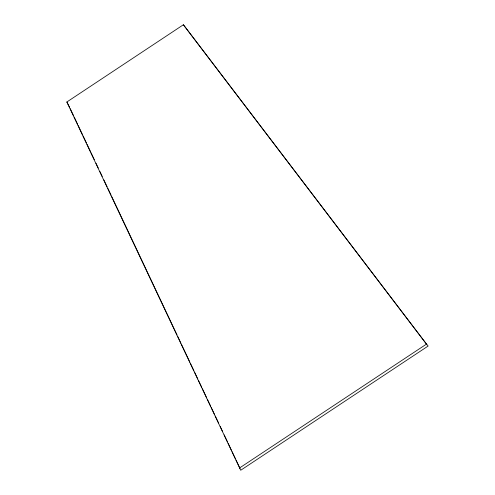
<?xml version="1.0" encoding="UTF-8"?>
<svg xmlns="http://www.w3.org/2000/svg" width="495" height="495" viewBox="0 0 495 495"><rect width="100%" height="100%" fill="white"/><g stroke="black" fill="none" stroke-linecap="round" stroke-linejoin="round"><path stroke-width="0.74" d="M236.035 460.016L239.988 468.4L239.531 468.004L426.387 344.167L428.156 346.024L240.719 470.25L66.844 101.995L183.397 24.75L426.839 344.563L183.397 24.75M66.844 101.995L69.603 107.279M70.265 108.677L73.557 115.663M74.219 117.055L77.511 124.041M78.173 125.439L82.455 134.522M83.117 135.915L86.415 142.9M87.07 144.299L90.368 151.284M91.024 152.683L94.322 159.668M95.968 163.158L98.276 168.046M99.922 171.542L102.23 176.43M103.882 179.92L107.174 186.906M107.836 188.304L111.127 195.29M111.79 196.688L177.043 334.985M177.699 336.383L180.997 343.369M181.653 344.768L189.894 362.229M190.556 363.627L193.848 370.613M194.51 372.005L197.802 378.991M198.464 380.389L201.756 387.375M202.418 388.773L206.7 397.85M207.362 399.248L210.66 406.234M211.315 407.632L214.613 414.612M215.269 416.01L218.567 422.996M220.213 426.492L222.521 431.38M224.167 434.87L227.465 441.856M228.121 443.254L231.419 450.24M232.081 451.632L235.373 458.618"/></g></svg>
